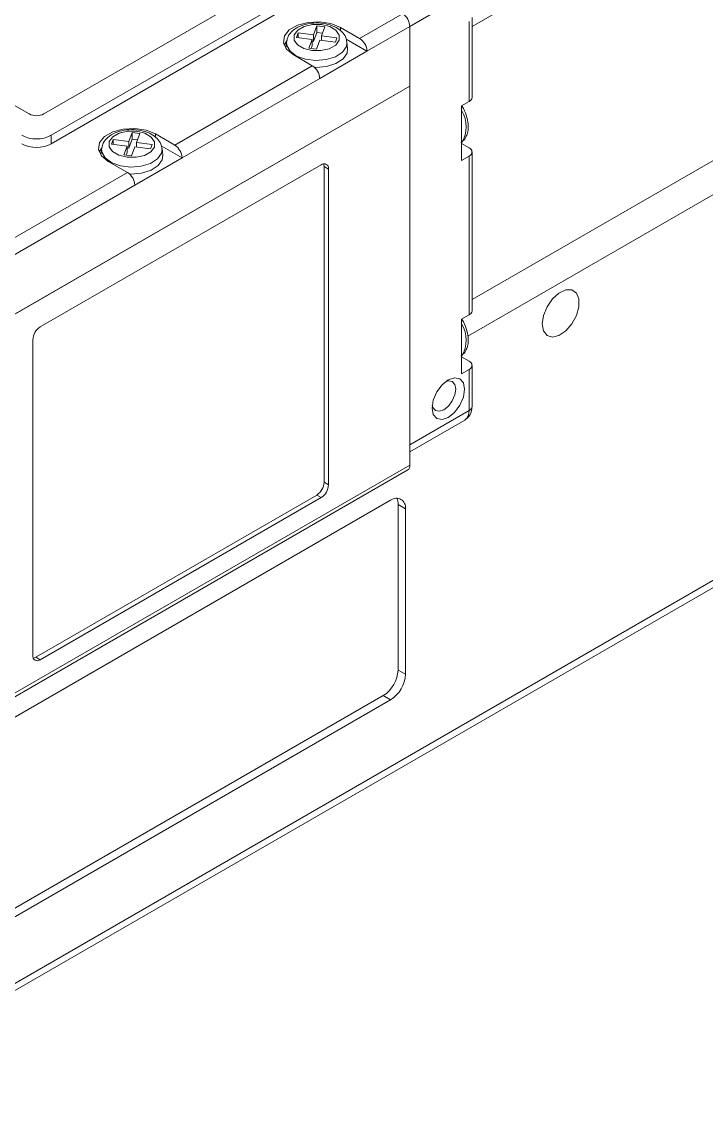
# Model space of a CAD drawing. Header units: millimetres. Extents: x 5 to 415, y -41 to 292.
# Drawn here: x 362.81 to 379.18, y 244.87 to 270.82 of the extents above; entities that cross this region are included whole.
import ezdxf

# ---------------------------------------------------------------- set-up
doc = ezdxf.new("R2010")
doc.units = ezdxf.units.MM

msp = doc.modelspace()

# ---------------------------------------------------------------- linework, layer by layer
at = {"color": 8, "linetype": 'Continuous', "lineweight": 18}
for p, q in [((393.939, 282.456), (373.577, 270.701)), ((373.577, 264.17), (399.596, 279.19)), ((400.834, 279.088), (373.475, 263.295)), ((370.428, 270.6), (370.428, 270.681)), ((366.009, 268.049), (366.009, 268.13))]:
    msp.add_line(p, q, dxfattribs=at)
at = {"color": 7, "linetype": 'Continuous', "lineweight": 18}
for p, q in [((357.948, 245.104), (405.218, 272.392)), ((357.844, 244.875), (405.114, 272.163)), ((363.339, 268.609), (368.289, 271.467)), ((363.516, 268.099), (369.173, 271.365)), ((363.516, 267.895), (369.173, 271.16)), ((372.898, 271.168), (372.09, 270.701)), ((370.888, 270.416), (371.913, 271.007)), ((373.577, 269.007), (373.577, 270.92)), ((369.867, 270.716), (369.789, 270.501)), ((370.053, 270.693), (369.867, 270.716)), ((369.867, 270.56), (369.867, 270.716)), ((369.975, 270.478), (370.053, 270.693)), ((370.888, 270.416), (370.428, 270.681)), ((372.09, 270.701), (371.064, 270.109)), ((372.09, 269.272), (372.09, 270.701)), ((372.09, 270.701), (372.09, 260.699)), ((373.504, 268.905), (373.504, 270.818)), ((359.627, 270.548), (362.986, 268.609)), ((369.139, 270.331), (369.123, 270.178)), ((369.139, 270.331), (369.14, 270.341)), ((369.417, 270.546), (369.378, 270.439)), ((369.378, 270.439), (369.75, 270.394)), ((369.789, 270.501), (369.417, 270.546)), ((369.417, 270.434), (369.417, 270.546)), ((369.75, 270.394), (369.672, 270.179)), ((369.75, 270.238), (369.75, 270.394)), ((369.789, 270.346), (369.75, 270.35)), ((369.867, 270.56), (369.789, 270.346)), ((369.789, 270.346), (369.789, 270.501)), ((369.858, 270.156), (369.936, 270.371)), ((369.999, 270.544), (369.867, 270.56)), ((369.936, 270.371), (370.308, 270.326)), ((370.347, 270.433), (369.975, 270.478)), ((369.975, 270.366), (369.975, 270.478)), ((370.308, 270.326), (370.347, 270.433)), ((371.064, 270.109), (370.565, 270.398)), ((370.602, 270.177), (370.586, 270.331)), ((370.586, 270.331), (370.586, 270.321)), ((369.672, 270.179), (369.858, 270.156)), ((369.75, 270.238), (369.726, 270.172)), ((369.933, 269.456), (371.064, 270.109)), ((369.297, 270.028), (369.756, 269.762)), ((366.468, 267.864), (369.756, 269.762)), ((360.776, 262.741), (372.09, 269.272)), ((362.544, 263.762), (372.09, 269.272)), ((369.933, 269.456), (366.645, 267.558)), ((372.09, 269.272), (372.09, 260.209)), ((373.327, 268.803), (373.504, 268.905)), ((373.327, 267.496), (373.327, 268.803)), ((363.516, 268.099), (363.516, 267.895)), ((364.998, 267.995), (364.959, 267.887)), ((365.369, 267.95), (364.998, 267.995)), ((364.998, 267.883), (364.998, 267.995)), ((365.447, 268.164), (365.369, 267.95)), ((365.447, 268.009), (365.369, 267.794)), ((365.633, 268.142), (365.447, 268.164)), ((365.447, 268.009), (365.447, 268.164)), ((365.579, 267.993), (365.447, 268.009)), ((365.555, 267.927), (365.633, 268.142)), ((366.468, 267.864), (366.009, 268.13)), ((364.72, 267.78), (364.703, 267.627)), ((364.72, 267.78), (364.721, 267.789)), ((364.959, 267.887), (365.33, 267.842)), ((365.33, 267.842), (365.252, 267.628)), ((365.33, 267.687), (365.33, 267.842)), ((365.369, 267.794), (365.33, 267.799)), ((365.369, 267.794), (365.369, 267.95)), ((365.438, 267.605), (365.516, 267.82)), ((365.516, 267.82), (365.888, 267.775)), ((365.927, 267.882), (365.555, 267.927)), ((365.555, 267.815), (365.555, 267.927)), ((365.888, 267.775), (365.927, 267.882)), ((366.645, 267.558), (366.145, 267.847)), ((366.183, 267.625), (366.166, 267.78)), ((366.166, 267.78), (366.167, 267.77)), ((373.504, 267.802), (373.327, 267.904)), ((364.877, 267.476), (365.337, 267.211)), ((365.252, 267.628), (365.438, 267.605)), ((365.33, 267.687), (365.306, 267.621)), ((365.514, 266.905), (366.645, 267.558)), ((373.504, 267.598), (373.327, 267.496)), ((373.504, 263.801), (373.504, 267.598)), ((373.577, 263.903), (373.577, 267.7)), ((362.049, 265.313), (365.337, 267.211)), ((363.251, 263.516), (369.968, 267.394)), ((370.039, 267.354), (370.039, 259.801)), ((370.145, 267.292), (370.039, 267.354)), ((370.145, 267.292), (370.145, 259.739)), ((365.514, 266.905), (362.226, 265.007)), ((373.327, 263.699), (373.504, 263.801)), ((373.327, 262.393), (373.327, 263.699)), ((363.074, 263.21), (363.074, 255.657)), ((373.504, 262.699), (373.327, 262.801)), ((373.577, 261.617), (373.577, 262.597)), ((373.504, 262.495), (373.327, 262.393)), ((373.504, 261.515), (373.504, 262.495)), ((372.09, 260.699), (373.504, 261.515)), ((372.09, 260.529), (373.4, 261.286)), ((362.544, 254.698), (372.09, 260.209)), ((362.492, 254.583), (372.038, 260.094)), ((370.039, 259.801), (370.145, 259.739)), ((363.145, 255.616), (369.862, 259.494)), ((363.251, 255.555), (369.968, 259.433)), ((369.968, 259.433), (369.862, 259.494)), ((371.63, 259.372), (361.13, 253.31)), ((371.807, 255.309), (371.807, 259.269)), ((371.984, 259.167), (371.807, 259.269)), ((371.984, 255.207), (371.984, 259.167)), ((363.145, 255.616), (363.251, 255.555)), ((371.807, 255.309), (371.984, 255.207)), ((360.953, 248.635), (371.453, 254.697)), ((361.13, 248.533), (371.63, 254.595)), ((371.63, 254.595), (371.453, 254.697))]:
    msp.add_line(p, q, dxfattribs=at)
at = {"color": 7, "linetype": 'Continuous', "lineweight": 18, "flags": 128}
for points in [[(370.428, 270.681), (370.2, 270.773), (369.932, 270.814), (369.655, 270.8), (369.404, 270.733), (369.207, 270.619), (369.09, 270.474), (369.065, 270.314), (369.137, 270.159), (369.297, 270.028)], [(370.401, 270.371), (370.403, 270.495), (370.323, 270.61), (370.173, 270.698), (369.975, 270.747), (369.761, 270.748), (369.561, 270.702), (369.408, 270.615), (369.324, 270.501), (369.322, 270.377), (369.402, 270.262), (369.552, 270.174), (369.749, 270.125), (369.964, 270.124), (370.163, 270.17), (370.317, 270.257), (370.401, 270.371)], [(369.149, 270.36), (369.09, 270.27), (369.082, 270.252)], [(369.808, 269.723), (369.839, 269.722), (370.093, 269.744), (370.32, 269.814), (370.492, 269.924), (370.588, 270.062), (370.602, 270.177)], [(366.009, 268.13), (365.781, 268.222), (365.513, 268.263), (365.236, 268.249), (364.984, 268.181), (364.788, 268.068), (364.67, 267.923), (364.646, 267.763), (364.718, 267.608), (364.877, 267.476)], [(365.982, 267.819), (365.984, 267.943), (365.904, 268.058), (365.753, 268.147), (365.556, 268.196), (365.341, 268.197), (365.142, 268.151), (364.989, 268.064), (364.904, 267.95), (364.902, 267.826), (364.982, 267.711), (365.133, 267.622), (365.33, 267.574), (365.545, 267.572), (365.744, 267.619), (365.897, 267.705), (365.982, 267.819)], [(364.73, 267.808), (364.67, 267.718), (364.663, 267.701)], [(365.389, 267.172), (365.419, 267.171), (365.674, 267.192), (365.901, 267.262), (366.073, 267.373), (366.168, 267.511), (366.183, 267.625)], [(370.039, 267.354), (370.036, 267.391), (370.029, 267.417)], [(375.254, 263.587), (375.284, 263.788), (375.369, 263.997), (375.499, 264.185), (375.655, 264.326), (375.817, 264.402), (375.962, 264.403), (376.072, 264.327), (376.13, 264.186), (376.13, 263.999), (376.072, 263.79), (375.962, 263.588), (375.817, 263.421), (375.655, 263.31), (375.499, 263.271), (375.369, 263.309), (375.284, 263.419), (375.254, 263.587)], [(373.398, 262.025), (373.368, 261.836), (373.284, 261.642), (373.158, 261.472), (373.009, 261.352), (372.86, 261.3), (372.734, 261.325), (372.65, 261.422), (372.62, 261.576), (372.65, 261.765), (372.734, 261.96), (372.86, 262.13), (373.009, 262.25), (373.158, 262.302), (373.284, 262.277), (373.368, 262.18), (373.398, 262.025)], [(372.624, 261.645), (372.642, 261.586), (372.703, 261.516), (372.795, 261.498), (372.903, 261.535), (373.011, 261.623), (373.103, 261.747), (373.164, 261.888), (373.186, 262.025)], [(373.186, 262.025), (373.164, 262.138), (373.103, 262.208), (373.011, 262.226), (372.952, 262.212)], [(363.085, 255.594), (363.11, 255.6), (363.145, 255.616)]]:
    msp.add_lwpolyline(points, dxfattribs=at)
at = {"color": 8, "linetype": 'Continuous', "lineweight": 18, "flags": 128}
for points in [[(370.586, 270.321), (370.572, 270.22), (370.478, 270.085), (370.31, 269.977), (370.088, 269.908), (369.839, 269.887), (369.593, 269.917), (369.379, 269.994), (369.224, 270.108), (369.145, 270.246), (369.139, 270.331)], [(366.167, 267.77), (366.152, 267.668), (366.059, 267.534), (365.891, 267.425), (365.669, 267.357), (365.42, 267.336), (365.173, 267.366), (364.96, 267.443), (364.804, 267.557), (364.726, 267.695), (364.72, 267.78)]]:
    msp.add_lwpolyline(points, dxfattribs=at)
at = {"color": 7, "linetype": 'Continuous', "lineweight": 18}
for centre, radius, start, end in [((371.706, 270.684), 0.384, 2.6055, 57.3945), ((370.681, 270.092), 0.384, 2.6055, 57.3945), ((369.549, 269.439), 0.384, 2.6055, 57.3945), ((373.452, 269.019), 0.126, 294.3747, 354.3052), ((363.163, 268.95), 0.384, 242.6097, 297.3903), ((363.163, 268.781), 0.769, 242.6097, 297.3903), ((363.163, 268.577), 0.769, 242.6097, 297.3903), ((366.261, 267.541), 0.384, 2.6055, 57.3945), ((373.465, 267.7), 0.109, 290.7834, 69.2166), ((365.13, 266.887), 0.384, 2.6055, 57.3945), ((370.037, 267.31), 0.109, 350.786, 129.2033), ((373.452, 263.916), 0.126, 294.3747, 354.3052), ((363.458, 263.193), 0.384, 122.6055, 177.3945), ((373.465, 262.597), 0.109, 290.7834, 69.2166), ((371.971, 260.194), 0.12, 304.0564, 7.2558), ((369.655, 259.818), 0.384, 302.6055, 357.3945), ((369.761, 259.757), 0.384, 302.6055, 357.3945), ((371.768, 259.202), 0.218, 350.786, 129.2033), ((371.488, 259.281), 0.319, 357.8954, 25.7081), ((363.182, 255.64), 0.109, 170.786, 309.2033), ((371.039, 255.344), 0.768, 302.6055, 357.3945), ((371.216, 255.242), 0.768, 302.6055, 357.3945)]:
    msp.add_arc(centre, radius, start, end, dxfattribs=at)
at = {"color": 8, "linetype": 'Continuous', "lineweight": 18}
for centre, radius, start, end in [((372.74, 268.305), 0.698, 327.4063, 32.5937), ((372.74, 263.201), 0.698, 327.4063, 32.5937), ((373.259, 261.488), 0.246, 305.0133, 6.2988), ((373.452, 261.63), 0.126, 294.3747, 354.3052)]:
    msp.add_arc(centre, radius, start, end, dxfattribs=at)
at = {"color": 7, "linetype": 'Continuous', "lineweight": 18}
for points, knots in [([(370.58, 270.322), (370.575, 270.362), (370.564, 270.456), (370.47, 270.58), (370.327, 270.686), (370.134, 270.76), (369.908, 270.793), (369.674, 270.778), (369.454, 270.715), (369.285, 270.61), (369.174, 270.481), (369.154, 270.386), (369.146, 270.344)], [0, 0, 0, 0, 0.07302, 0.166669, 0.265637, 0.373822, 0.485185, 0.596773, 0.709929, 0.826658, 0.92505, 1, 1, 1, 1]), ([(373.312, 267.926), (373.345, 267.951), (373.397, 267.992), (373.446, 268.084), (373.484, 268.201), (373.491, 268.371), (373.442, 268.578), (373.382, 268.731), (373.332, 268.797), (373.327, 268.803)], [0, 0, 0, 0, 0.139258, 0.227775, 0.353274, 0.553525, 0.76533, 0.980393, 1, 1, 1, 1]), ([(366.16, 267.77), (366.155, 267.811), (366.145, 267.905), (366.05, 268.028), (365.908, 268.135), (365.715, 268.209), (365.489, 268.242), (365.254, 268.227), (365.035, 268.164), (364.866, 268.059), (364.754, 267.93), (364.735, 267.834), (364.726, 267.793)], [0, 0, 0, 0, 0.07302, 0.166669, 0.265637, 0.373822, 0.485185, 0.596773, 0.709929, 0.826658, 0.92505, 1, 1, 1, 1]), ([(373.312, 262.823), (373.345, 262.848), (373.397, 262.888), (373.446, 262.981), (373.484, 263.098), (373.491, 263.268), (373.442, 263.475), (373.382, 263.628), (373.332, 263.694), (373.327, 263.699)], [0, 0, 0, 0, 0.139258, 0.227775, 0.353274, 0.553525, 0.76533, 0.980393, 1, 1, 1, 1]), ([(373.4, 261.287), (373.435, 261.313), (373.504, 261.363), (373.565, 261.483), (373.573, 261.57), (373.577, 261.617)], [0, 0, 0, 0, 0.3291, 0.642231, 1, 1, 1, 1])]:
    msp.add_open_spline(points, degree=3, knots=knots, dxfattribs=at)

doc.saveas('drawing.dxf')
